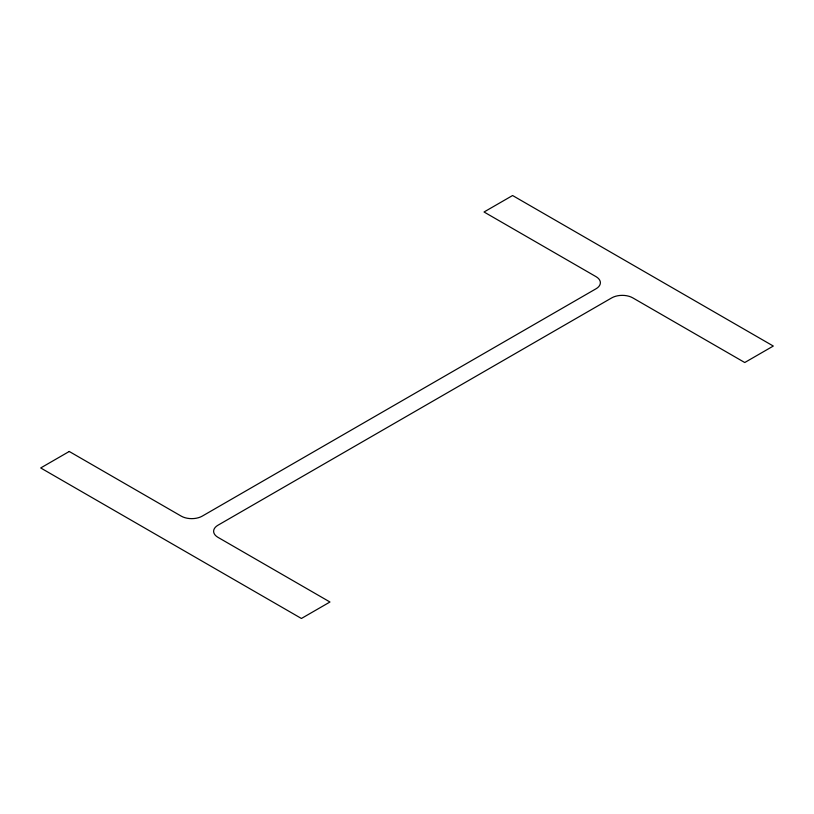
<?xml version="1.0" encoding="UTF-8"?>
<svg xmlns="http://www.w3.org/2000/svg" width="814" height="814" viewBox="0 0 814 814"><rect width="100%" height="100%" fill="white"/><g stroke="black" fill="none" stroke-linecap="round" stroke-linejoin="round"><path stroke-width="1.22" d="M69.251 451.475L40.7 467.958L301.414 618.477L329.965 602.004L217.969 537.342A14.845 8.567 0 0 1 217.969 525.223L611.772 297.863A14.845 8.567 0 0 1 632.763 297.863L744.749 362.525L773.3 346.042L512.586 195.523L484.035 211.996L596.031 276.658A14.845 8.567 0 0 1 596.031 288.777L202.228 516.137A14.845 8.567 0 0 1 181.237 516.137L69.251 451.475"/></g></svg>
